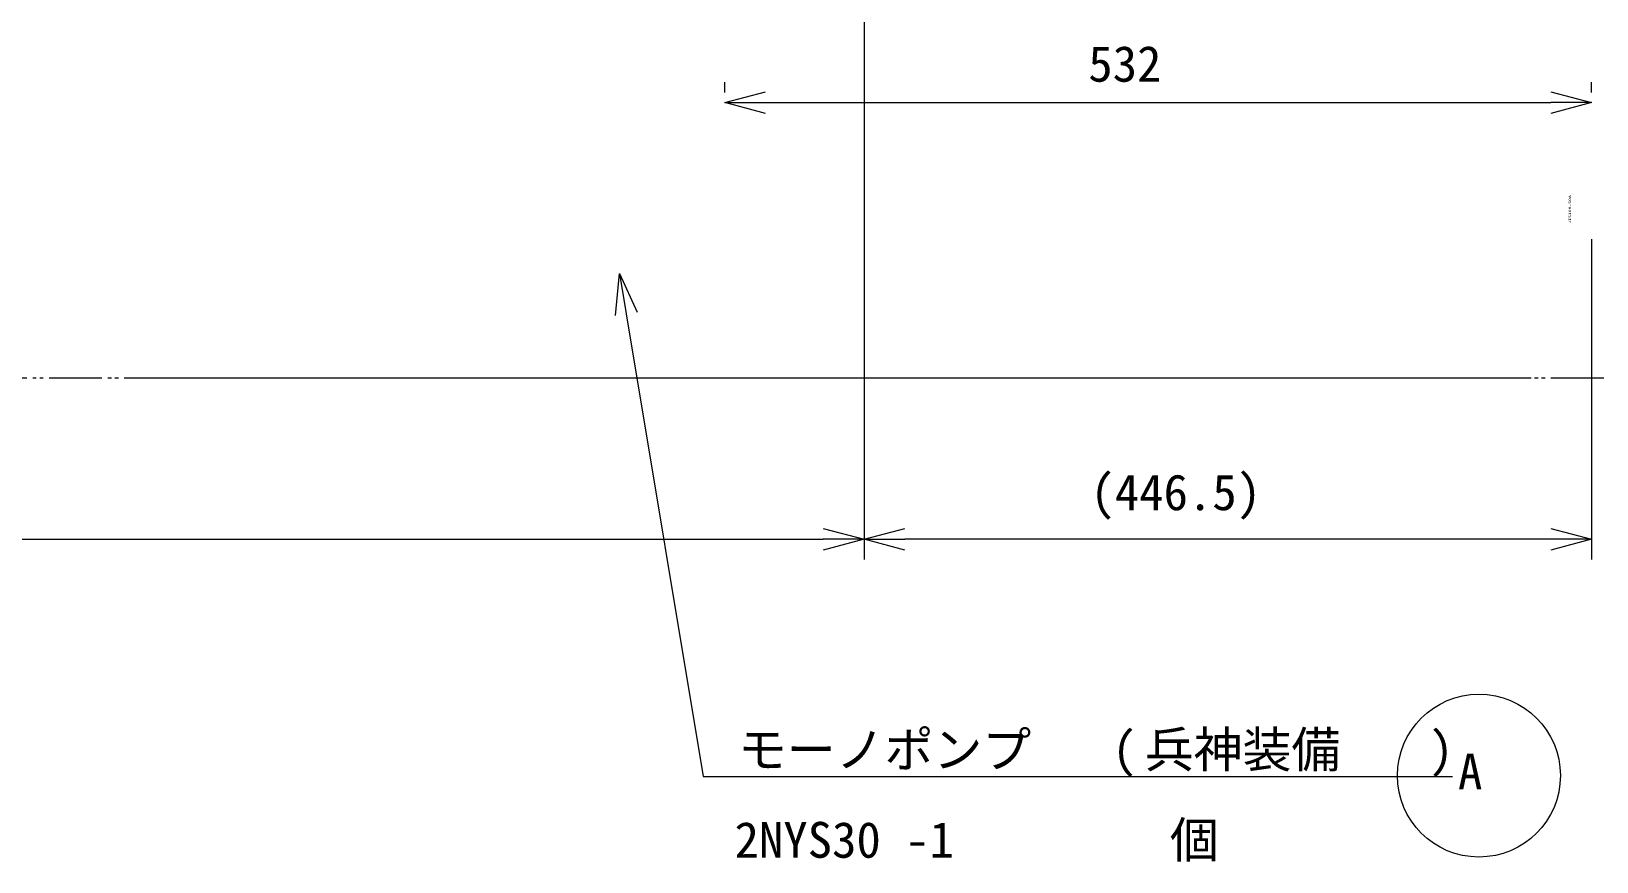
# Model space of a CAD drawing. Units: millimetres at full size. Extents: x -19442 to 19442, y -5866 to 5866.
# Drawn here: x 7812 to 8772, y -1035 to -525 of the extents above; entities that cross this region are included whole.
import ezdxf
from ezdxf.enums import TextEntityAlignment as Align

# ---------------------------------------------------------------- set-up
doc = ezdxf.new("R2010")
doc.units = ezdxf.units.MM
doc.header["$LTSCALE"] = 3.6
doc.linetypes.add('DOUBLE_CHAIN2', pattern=[12.8, 9, -1, 0.6, -0.6, 0.6, -1])
for name, color, linetype, lineweight in [('0-2_06_PHANTOM', 2, 'DOUBLE_CHAIN2', 9), ('0-5_08_DIM', 3, 'Continuous', 9), ('0-6_0', 2, 'Continuous', 9), ('0-7_10_DRAFT', 1, 'Continuous', 9)]:
    doc.layers.add(name, color=color, linetype=linetype, lineweight=lineweight)
doc.styles.add('ＭＳ ゴシック', font='')
doc.styles.add('ＭＳ Ｐゴシック', font='')
doc.styles.get('ＭＳ ゴシック').set_extended_font_data('MS Gothic')
doc.styles.get('ＭＳ Ｐゴシック').set_extended_font_data('MS PGothic')

# ---------------------------------------------------------------- blocks, each defined once
blk = doc.blocks.new('A$C334E7EDF_1')
at = {"layer": '0-7_10_DRAFT'}
blk.add_line((-345, 0), (495, 0), dxfattribs=at)
at = {"layer": '0-7_10_DRAFT', "style": 'ＭＳ ゴシック', "width": 1.75}
blk.add_text('JIS10K-50A', height=1.466, rotation=90, dxfattribs=at).set_placement((519.799, 94.709), align=Align.BOTTOM_LEFT)
blk = doc.blocks.new('AM_BALLOON1')
at = {"layer": '0-5_08_DIM'}
blk.add_circle((0, 0), 5, dxfattribs=at)
blk = doc.blocks.new('_Open30')
at = {"layer": '0-5_08_DIM', "color": 4}
blk.add_line((0, 0), (-1, 0), dxfattribs=at)
blk.add_lwpolyline([(-1, 0.26795), (0, 0), (-1, -0.26795)], dxfattribs=at)

msp = doc.modelspace()

# ---------------------------------------------------------------- linework, layer by layer
at = {"layer": '0-2_06_PHANTOM', "color": 7}
msp.add_line((3629.413, -737.869), (10066.554, -737.869), dxfattribs=at)
at = {"layer": '0-5_08_DIM'}
for p, q in [((8322.74, -413.119), (8322.74, -849.397)), ((8322.74, -413.119), (8322.74, -849.397)), ((8237.24, -562.619), (8237.24, -556.369)), ((8769.24, -562.619), (8769.24, -556.369)), ((8262.24, -568.869), (8744.24, -568.869)), ((8769.24, -652.619), (8769.24, -849.397)), ((7057.74, -836.897), (8297.74, -836.897)), ((8744.24, -836.897), (8347.74, -836.897))]:
    msp.add_line(p, q, dxfattribs=at)
at = {"layer": '0-5_08_DIM', "color": 2}
msp.add_line((8227.59, -982.439), (8683.816, -982.439), dxfattribs=at)
msp.add_lwpolyline([(8176.85, -698.513), (8223.99, -982.439), (8227.59, -982.439)], dxfattribs=at)

# ---------------------------------------------------------------- block references
at = {"layer": '0-5_08_DIM', "xscale": 25, "yscale": 25}
for p, rotation in [((8237.24, -568.869), 180), ((8172.756, -673.851), 99.4268), ((8322.74, -836.897), 180)]:
    msp.add_blockref('_Open30', p, dxfattribs=dict(at, rotation=rotation))
at = {"layer": '0-5_08_DIM'}
for name, p, xscale, yscale in [('_Open30', (8769.24, -568.869), 25, 25), ('_Open30', (8322.74, -836.897), 25, 25), ('_Open30', (8769.24, -836.897), 25, 25), ('AM_BALLOON1', (8700.104, -982.007), 10, 10)]:
    msp.add_blockref(name, p, dxfattribs=dict(at, xscale=xscale, yscale=yscale))
at = {"layer": '0-6_0'}
msp.add_blockref('A$C334E7EDF_1', (8237.24, -737.869), dxfattribs=at)

# ---------------------------------------------------------------- texts
at = {"layer": '0-5_08_DIM', "style": 'ＭＳ ゴシック'}
for s, p in [('532', (8460.382, -562.619)), ('(446.5)', (8461.704, -825.647))]:
    msp.add_text(s, height=21.99, dxfattribs=at).set_placement(p, align=Align.BOTTOM_LEFT)
at = {"layer": '0-5_08_DIM', "color": 2}
for s, style, p in [('モーノポンプ', 'ＭＳ Ｐゴシック', (8245.37, -983.579)), ('(', 'ＭＳ ゴシック', (8475.05, -983.579)), ('兵神装備', 'ＭＳ Ｐゴシック', (8495.05, -983.579)), (')', 'ＭＳ ゴシック', (8669.53, -983.579)), ('個', 'ＭＳ Ｐゴシック', (8510.447, -1039.009)), ('2NYS30 -1', 'ＭＳ ゴシック', (8243.305, -1039.009))]:
    msp.add_text(s, height=21.99, dxfattribs=dict(at, style=style)).set_placement(p, align=Align.BOTTOM_LEFT)
at = {"layer": '0-6_0', "color": 134, "style": 'ＭＳ ゴシック'}
msp.add_text('A', height=21.99, dxfattribs=at).set_placement((8687.247, -997.007), align=Align.BOTTOM_LEFT)

doc.saveas('drawing.dxf')
